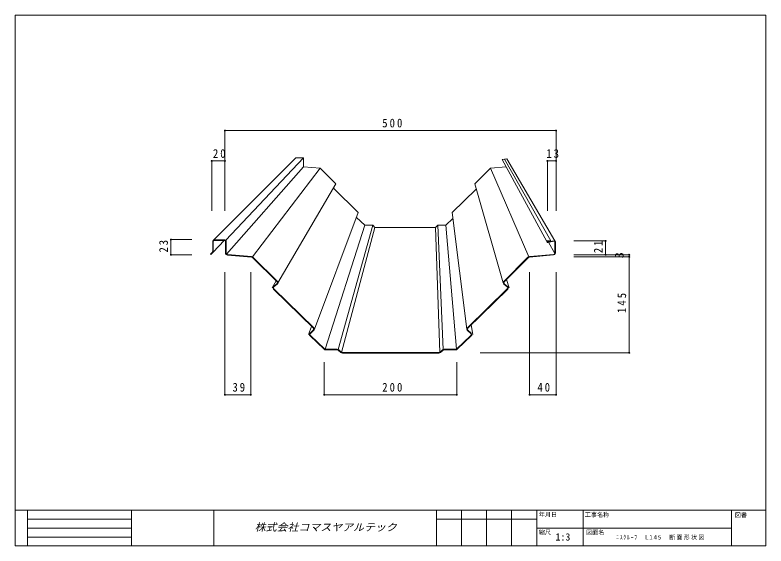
# Model space of a CAD drawing. Units: millimetres, scale not verified. Extents: x -567 to 567, y -401 to 401.
import ezdxf
from ezdxf.enums import TextEntityAlignment as Align

# ---------------------------------------------------------------- set-up
doc = ezdxf.new("R2010")
doc.units = ezdxf.units.MM
doc.header["$LTSCALE"] = 3
doc.header["$PDMODE"] = 32
doc.header["$PDSIZE"] = 1.5
doc.layers.add('0-0_0', color=5, linetype='Continuous', lineweight=18)
doc.layers.add('0-3_LAYER004', color=7, linetype='Continuous', lineweight=18)
doc.styles.add('HG丸ｺﾞｼｯｸM-PRO', font='')
doc.styles.add('ＭＳ ゴシック', font='')
doc.styles.get('HG丸ｺﾞｼｯｸM-PRO').set_extended_font_data('HG丸ｺﾞｼｯｸM-PRO')
doc.styles.get('ＭＳ ゴシック').set_extended_font_data('MS Gothic')

msp = doc.modelspace()

# ---------------------------------------------------------------- linework, layer by layer
at = {"layer": '0-0_0', "color": 4}
for p, q in [((-250, 226.527), (-250, 152.809)), ((-250, 226.527), (250, 226.527)), ((250, 226.527), (250, 105.021)), ((-270, 180.507), (-270, 105.021)), ((-270, 180.507), (-250, 180.507)), ((-250, 180.507), (-250, 105.021)), ((237, 180.507), (237, 105.021)), ((237, 180.507), (250, 180.507)), ((250, 180.507), (250, 140.256)), ((-331.483, 61.862), (-299.813, 61.862)), ((-331.483, 38.862), (-331.483, 61.862)), ((324.78, 59.862), (276.831, 59.862)), ((324.78, 38.862), (324.78, 59.862)), ((-331.483, 38.862), (-299.813, 38.862)), ((324.78, 38.862), (276.831, 38.862)), ((360.487, 38.862), (276.831, 38.862)), ((360.487, 35.862), (276.831, 35.862)), ((360.487, 35.862), (360.487, 38.862)), ((360.487, -109.138), (360.487, 35.862)), ((-250, -172.527), (-250, 12.799)), ((-211, -172.527), (-211, 12.799)), ((210, -172.527), (210, 12.799)), ((250, -172.527), (250, 12.799)), ((360.487, -109.138), (135.486, -109.138)), ((-100, -172.527), (-100, -123.263)), ((100, -172.527), (100, -123.263)), ((-250, -172.527), (-211, -172.527)), ((-100, -172.527), (100, -172.527)), ((210, -172.527), (250, -172.527))]:
    msp.add_line(p, q, dxfattribs=at)
at = {"layer": '0-0_0', "color": 7}
for p, q in [((-142.755, 185.126), (-266.801, 61.193)), ((-248.732, 60.752), (-131.293, 185.169)), ((236.115, 58.812), (168.521, 182.634)), ((168.589, 182.672), (172.295, 183.353)), ((172.295, 183.353), (242.118, 60.103)), ((172.426, 183.123), (175.707, 183.726)), ((175.707, 183.726), (248.061, 59.931)), ((-247.712, 39.831), (-131.242, 171.61)), ((174.467, 171.742), (150.962, 169.653)), ((-106.42, 169.559), (-208.264, 35.638)), ((-82.533, 145.785), (-106.42, 169.559)), ((150.962, 169.653), (127.1, 145.785)), ((150.962, 169.653), (208.723, 35.857)), ((-169.884, -3.429), (-82.533, 145.785)), ((93.258, 102.454), (129.369, 137.94)), ((127.1, 145.785), (170.249, -3.429)), ((93.258, 102.454), (115.34, -73.734)), ((-38.976, 83.349), (-51.432, 95.17)), ((94.365, 93.62), (83.543, 83.349)), ((-98.878, -103.689), (-38.976, 83.349)), ((-26.761, 83.349), (-79.236, -104.175)), ((-73.749, -108.675), (-23.456, 80.268)), ((-38.976, 83.349), (-26.761, 83.349)), ((-23.456, 80.268), (-26.761, 83.349)), ((-23.456, 80.268), (68.023, 80.268)), ((68.023, 80.268), (71.328, 83.349)), ((68.023, 80.268), (74.356, -108.554)), ((79.73, -104.13), (71.328, 83.349)), ((71.328, 83.349), (83.543, 83.349)), ((99.478, -103.576), (83.543, 83.349)), ((-251.066, 60.463), (-267.912, 42.735)), ((248.113, 40.61), (238.67, 57.721)), ((179.148, -11.03), (175.281, 1.604)), ((-172.622, -0.704), (-178.783, -11.03)), ((124.086, -81.473), (122.051, -67.139)), ((-119.127, -69.654), (-123.721, -81.473)), ((-391.077, -346.95), (-391.077, -400.95))]:
    msp.add_line(p, q, dxfattribs=at)
at = {"layer": '0-0_0'}
for p, q in [((-268.393, 44.033), (-268.393, 59.405)), ((-267.593, 44.033), (-267.593, 59.405)), ((-266.6, 61.205), (-250, 61.267)), ((-266.597, 60.405), (-249.997, 60.467)), ((-248.993, 59.471), (-248.923, 40.885)), ((-248.193, 59.474), (-248.123, 40.885)), ((242.116, 59.303), (237.416, 59.312)), ((242.118, 60.103), (237.418, 60.112)), ((246.988, 60.063), (237.506, 58.32)), ((237.65, 57.533), (247.158, 59.281)), ((242.118, 60.103), (242.116, 59.303)), ((248.282, 41.317), (248.314, 58.291)), ((249.082, 41.275), (249.114, 58.29)), ((-268.979, 42.619), (-271.929, 39.669)), ((-271.929, 39.669), (-271.363, 39.103)), ((-268.413, 42.053), (-271.363, 39.103)), ((-246.205, 38.248), (-209.808, 35.241)), ((-209.761, 36.042), (-246.182, 39.047)), ((-171.38, -1.94), (-207.868, 34.375)), ((-170.852, -1.336), (-207.303, 34.943)), ((171.212, -1.333), (207.633, 35.096)), ((208.199, 34.531), (171.741, -1.936)), ((246.384, 38.622), (210.138, 35.401)), ((210.186, 36.207), (246.355, 39.422)), ((-171.529, -4.834), (-176.46, -9.045)), ((-175.94, -9.654), (-171.009, -5.442)), ((176.305, -9.654), (171.374, -5.442)), ((171.894, -4.834), (176.824, -9.045)), ((-116.504, -72.231), (-176.604, -13.171)), ((-176.043, -12.601), (-115.944, -71.66)), ((176.408, -12.601), (116.308, -71.66)), ((116.869, -72.231), (176.968, -13.171)), ((-121.433, -79.448), (-116.581, -75.155)), ((-116.051, -75.755), (-120.903, -80.047)), ((121.268, -80.047), (116.416, -75.755)), ((116.946, -75.155), (121.806, -79.455)), ((-100.311, -103.689), (-121.515, -83.566)), ((-99.76, -103.108), (-120.954, -82.996)), ((100.125, -103.108), (121.446, -82.876)), ((122.049, -83.406), (100.676, -103.689)), ((-97.695, -103.932), (-80.574, -103.932)), ((-97.695, -104.732), (-80.574, -104.732)), ((-75.125, -108.711), (-78.528, -105.538)), ((-74.58, -108.126), (-77.982, -104.953)), ((-72.534, -108.932), (72.898, -108.932)), ((-72.534, -109.732), (72.898, -109.732)), ((78.347, -104.953), (74.944, -108.126)), ((75.49, -108.711), (78.904, -105.527)), ((80.939, -103.932), (98.06, -103.932)), ((80.939, -104.732), (98.06, -104.732))]:
    msp.add_line(p, q, dxfattribs=at)
at = {"layer": '0-0_0', "color": 7}
for points in [[(-142.755, 185.126), (-131.293, 185.169), (-131.242, 171.61), (-106.42, 169.559)], [(-114.975, -73.734), (-48.691, 102.454), (-86.277, 139.39)]]:
    msp.add_lwpolyline(points, dxfattribs=at)
at = {"layer": '0-0_0'}
for centre, radius, start, end in [((-266.593, 59.405), 1.8, 90.217, 180), ((-266.593, 59.405), 1, 90.217, 180), ((-249.993, 59.467), 1.8, 0.217, 90.217), ((-249.993, 59.467), 1, 0.217, 90.217), ((237.415, 58.812), 1.3, 89.893, 280.418), ((237.415, 58.812), 0.5, 89.893, 280.418), ((247.314, 58.293), 1.8, 359.893, 100.418), ((247.314, 58.293), 1, 359.893, 100.418), ((-270.393, 44.033), 2, 315, 0), ((-270.393, 44.033), 2.8, 315, 0), ((-246.123, 41.047), 2.8, 183.316, 268.316), ((-246.123, 41.047), 2, 184.64489, 268.316), ((-209.984, 32.249), 3, 45.136, 86.636), ((-209.984, 32.249), 3.8, 45.136, 86.636), ((210.321, 32.409), 3.8, 93.507, 135.007), ((210.321, 32.409), 3, 93.507, 135.007), ((246.284, 41.421), 2, 272.03, 357.03), ((246.284, 41.421), 2.8, 272.03, 357.03), ((-174.641, -11.175), 2.8, 130.5, 225.5), ((-174.641, -11.175), 2, 130.5, 225.5), ((-172.828, -3.313), 2, 310.5, 43.5), ((-172.828, -3.313), 2.8, 310.5, 43.5), ((173.192, -3.313), 2.8, 136.5, 229.5), ((173.192, -3.313), 2, 136.5, 229.5), ((175.006, -11.175), 2, 314.5, 49.5), ((175.006, -11.175), 2.8, 314.5, 49.5), ((-117.906, -73.657), 2, 311.5, 45.5), ((-117.906, -73.657), 2.8, 311.5, 45.5), ((118.271, -73.657), 2.8, 134.5, 228.5), ((118.271, -73.657), 2, 134.5, 228.5), ((-119.578, -81.545), 2.8, 131.5, 226.5), ((-119.578, -81.545), 2, 131.5, 226.5), ((119.95, -81.553), 2, 318.5, 48.5), ((119.95, -81.553), 2.8, 318.5, 48.5), ((-97.695, -100.932), 3.8, 226.5, 270), ((-97.695, -100.932), 3, 226.5, 270), ((-80.574, -107.732), 3.8, 47, 90), ((-80.574, -107.732), 3, 47, 90), ((-72.534, -105.932), 3.8, 227, 270), ((-72.534, -105.932), 3, 227, 270), ((72.898, -105.932), 3, 270, 313), ((72.898, -105.932), 3.8, 270, 313), ((80.939, -107.732), 3.8, 90, 133), ((80.939, -107.732), 3, 90, 133), ((98.06, -100.932), 3, 270, 313.5), ((98.06, -100.932), 3.8, 270, 313.5)]:
    msp.add_arc(centre, radius, start, end, dxfattribs=at)
at = {"layer": '0-0_0', "color": 4}
for p in [(-250, 226.527), (250, 226.527), (-270, 180.507), (-250, 180.507), (237, 180.507), (250, 180.507), (-331.483, 61.862), (324.78, 59.862), (-331.483, 38.862), (324.78, 38.862), (360.487, 38.862), (360.487, 35.862), (360.487, -109.138), (-250, -172.527), (-211, -172.527), (-100, -172.527), (100, -172.527), (210, -172.527), (250, -172.527)]:
    msp.add_point(p, dxfattribs=at)
at = {"layer": '0-3_LAYER004'}
for p, q in [((-567, -346.95), (567, -346.95)), ((-548.1, -346.95), (-548.1, -400.95)), ((-266.54, -346.95), (-266.54, -400.95)), ((69.525, -346.95), (69.525, -400.95)), ((107.325, -346.95), (107.325, -400.95)), ((145.125, -346.95), (145.125, -400.95)), ((182.925, -346.95), (182.925, -400.95)), ((220.725, -346.95), (220.725, -400.95)), ((290.925, -346.95), (290.925, -400.95)), ((514.857, -346.95), (514.857, -400.95)), ((-548.1, -360.45), (-391.077, -360.45)), ((220.725, -360.45), (69.525, -360.45)), ((-548.1, -373.95), (-391.077, -373.95)), ((514.857, -373.95), (220.725, -373.95)), ((-548.1, -387.45), (-391.077, -387.45))]:
    msp.add_line(p, q, dxfattribs=at)
msp.add_lwpolyline([(-567, 400.95), (567, 400.95), (567, -400.95), (-567, -400.95)], close=True, dxfattribs=at)

# ---------------------------------------------------------------- texts
at = {"layer": '0-0_0', "color": 7, "style": 'ＭＳ ゴシック'}
msp.add_text('3', height=13.2, rotation=90, dxfattribs=at).set_placement((355.987, 33.612), align=Align.BOTTOM_LEFT)
at = {"layer": '0-0_0', "color": 3, "style": 'HG丸ｺﾞｼｯｸM-PRO', "oblique": 15, "width": 1.1}
msp.add_text('株式会社コマスヤアルテック', height=11, dxfattribs=at).set_placement((-205.007, -381.45), align=Align.BOTTOM_LEFT)
at = {"layer": '0-0_0', "color": 7, "attachment_point": 7, "style": 'ＭＳ ゴシック'}
for s, insert, char_height in [('\\T1.38;\\W0.9;500', (-12.5, 231.027), 13.2), ('\\T1.36;\\W0.9;20', (-268.125, 185.007), 13.2), ('\\T1.36;\\W0.9;13', (235.375, 185.007), 13.2), ('\\T1.36;\\W0.9;39', (-238.625, -168.027), 13.2), ('\\T1.38;\\W0.9;200', (-12.5, -168.027), 13.2), ('\\T1.36;\\W0.9;40', (221.875, -168.027), 13.2), ('\\T1.25;\\W0.95;ﾆｽｸﾙｰﾌ\u3000L145\u3000断面形状図', (340.641, -391.95), 6.598)]:
    msp.add_mtext(s, dxfattribs=dict(at, insert=insert, char_height=char_height))
at = {"layer": '0-0_0', "color": 7, "char_height": 13.2, "attachment_point": 7, "rotation": 90, "style": 'ＭＳ ゴシック'}
for s, insert in [('\\T1.36;\\W0.9;23', (-335.983, 42.237)), ('\\T1.36;\\W0.9;21', (320.28, 41.237)), ('\\T1.38;\\W0.9;145', (355.987, -49.138))]:
    msp.add_mtext(s, dxfattribs=dict(at, insert=insert))
at = {"layer": '0-3_LAYER004', "style": 'ＭＳ ゴシック'}
for s, height, p in [('年月日', 6.598, (224, -358.65)), ('工事名称', 6.598, (293.4, -359.05)), ('図番', 6.598, (520, -359.55)), ('縮尺', 6.598, (223.9, -385.65)), ('1:3', 11, (249.15, -396.05)), ('図面名', 6.598, (295.3, -385.65))]:
    msp.add_text(s, height=height, dxfattribs=at).set_placement(p, align=Align.BOTTOM_LEFT)

doc.saveas('drawing.dxf')
